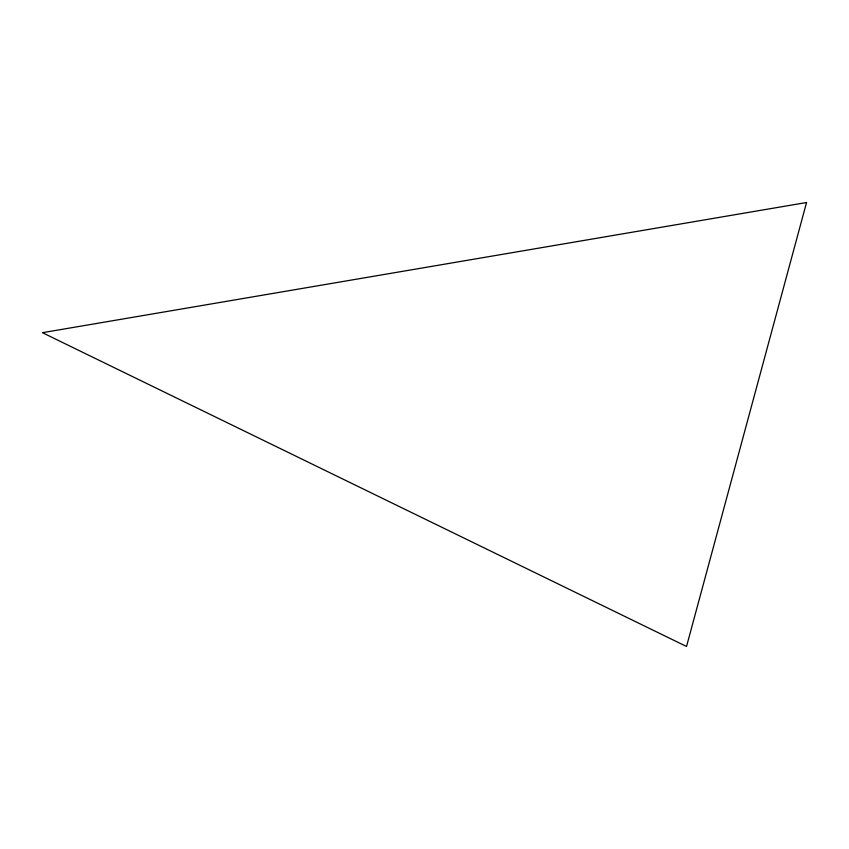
<?xml version="1.0" encoding="UTF-8"?>
<svg xmlns="http://www.w3.org/2000/svg" width="849" height="849" viewBox="0 0 849 849"><rect width="100%" height="100%" fill="white"/><g stroke="black" fill="none" stroke-linecap="round" stroke-linejoin="round"><path stroke-width="1.27" d="M806.55 202.518L686.533 646.482L42.45 332.691L806.55 202.518"/></g></svg>
